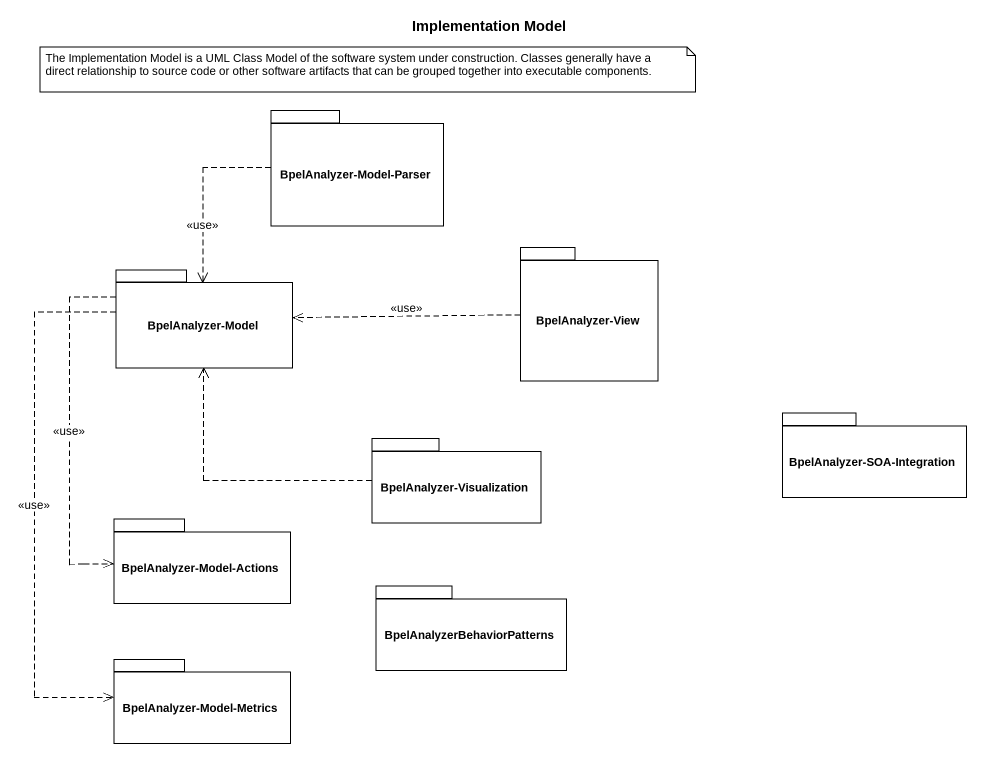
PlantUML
@startuml
title Implementation Model
package "BpelAnalyzer-Model-Parser" as BpelAnalyzer_Model_Parser {
}
package "BpelAnalyzer-View" as BpelAnalyzer_View {
}
package "BpelAnalyzer-Model" as BpelAnalyzer_Model {
}
package "BpelAnalyzer-Visualization" as BpelAnalyzer_Visualization {
}
package "BpelAnalyzer-SOA-Integration" as BpelAnalyzer_SOA_Integration {
}
package "BpelAnalyzer-Model-Actions" as BpelAnalyzer_Model_Actions {
}
package BpelAnalyzerBehaviorPatterns {
}
package "BpelAnalyzer-Model-Metrics" as BpelAnalyzer_Model_Metrics {
}
BpelAnalyzer_Model_Parser ..> BpelAnalyzer_Model : <<use>>
BpelAnalyzer_View .left.> BpelAnalyzer_Model : <<use>>
BpelAnalyzer_Model ..> BpelAnalyzer_Model_Actions : <<use>>
BpelAnalyzer_Model ..> BpelAnalyzer_Model_Metrics : <<use>>
BpelAnalyzer_Visualization .up.> BpelAnalyzer_Model
note as N1
  The Implementation Model is a UML Class Model of the software system under construction. Classes generally have a direct relationship to source code or other software artifacts that can be grouped together into executable components.
end note
@enduml
